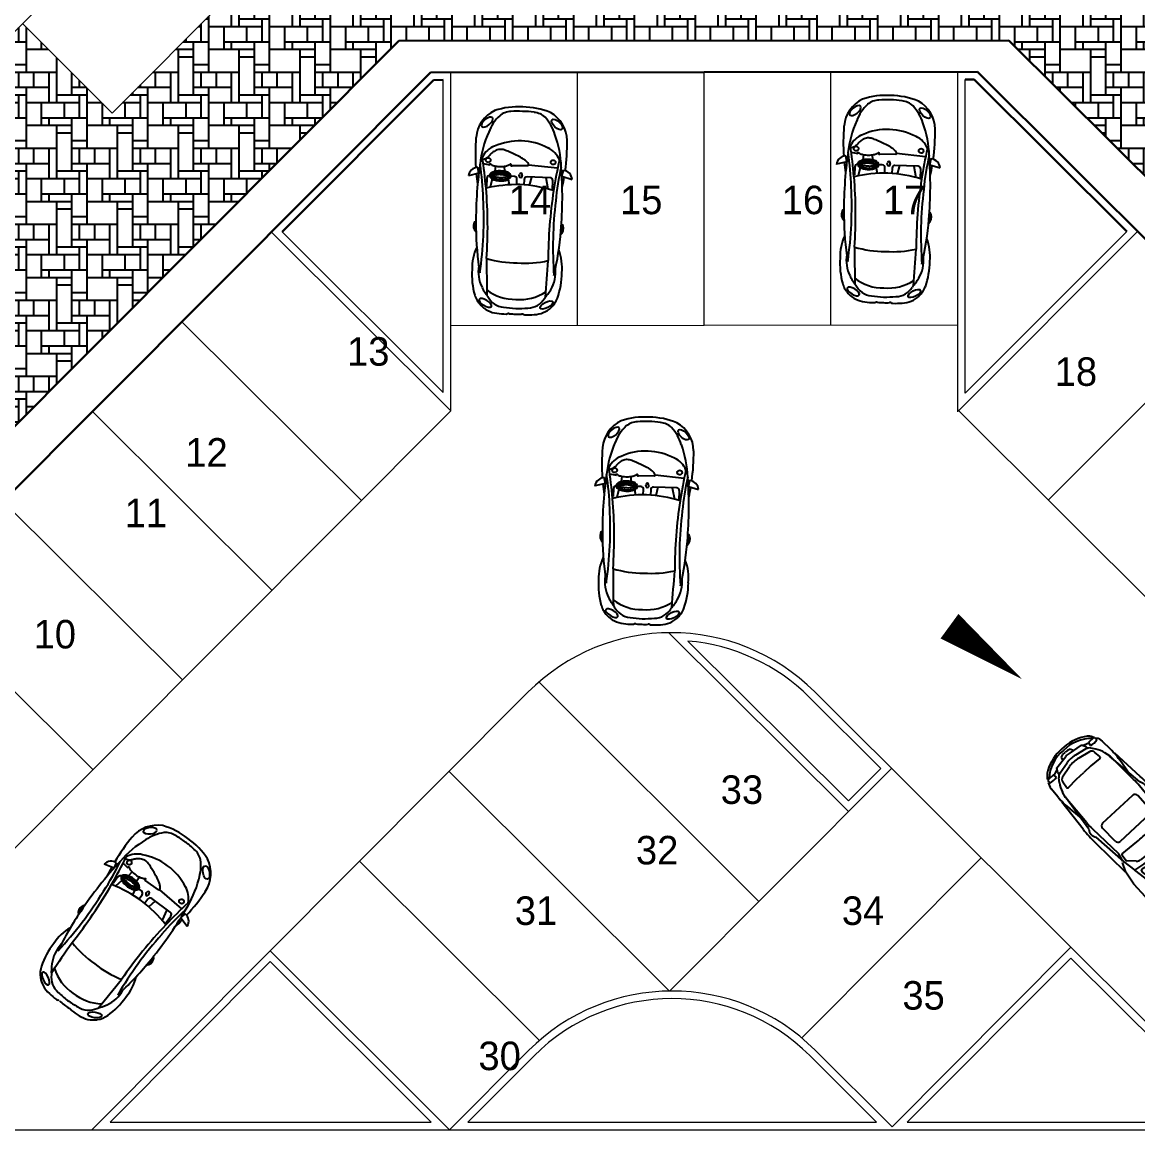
# Model space of a CAD drawing. Header units: millimetres. Extents: x 383 to 523, y 252 to 344.
# Drawn here: x 491.74 to 502.74, y 324.82 to 335.74 of the extents above; entities that cross this region are included whole.
import ezdxf

# ---------------------------------------------------------------- set-up
doc = ezdxf.new("R2010")
doc.units = ezdxf.units.MM
doc.header["$MEASUREMENT"] = 0
doc.linetypes.add('HIDDEN2', pattern=[4.7625, 3.175, -1.5875])
doc.layers.add('letreros', color=6, linetype='Continuous')
doc.layers.add('muebles', color=193, linetype='Continuous')
doc.layers.add('muros', color=5, linetype='Continuous', lineweight=30)
doc.layers.add('plantas', color=76, linetype='Continuous', lineweight=15)
pattern_1 = [(90, (0, 0.225), (-0.6, 4e-17), [0.075, -0.15, 0.3, -0.225]), (0, (0.375, 0.225), (0, 0.75), [0.45, -0.15]), (90, (0.075, 0.15), (-0.6, 4e-17), [0.075, -0.225, 0.075, -0.375]), (0, (0.075, 0.15), (0, 0.75), [0.15, -0.45]), (90, (0.825, -0.225), (-0.6, 4e-17), [0.525, -0.225]), (0, (0.225, 0.075), (0, 0.75), [0.15, -0.45]), (90, (0.375, 0), (-0.6, 4e-17), [0.6, -0.15]), (0, (0.225, 0), (0, 0.75), [0.45, -0.15]), (90, (0.675, -0.3), (-0.6, 4e-17), [0.525, -0.225]), (90, (0.525, 0.225), (-0.6, 4e-17), [0.225, -0.525]), (0, (0.525, 0.3), (0, 0.75), [0.45, -0.15]), (90, (0.75, 0.3), (-0.6, 4e-17), [0.15, -0.6]), (0, (0.375, 0.45), (0, 0.75), [0.525, -0.075]), (0, (0.225, 0.6), (0, 0.75), [0.375, -0.225]), (90, (0.45, 0.6), (-0.6, 4e-17), [0.15, -0.6]), (90, (0.3, 0.3), (-0.6, 4e-17), [0.225, -0.075, 0.15, -0.3]), (0, (0.075, 0.525), (0, 0.75), [0.3, -0.3])]

# ---------------------------------------------------------------- blocks, each defined once
blk = doc.blocks.new('newbp')
at = {"linetype": 'Continuous'}
for p, q in [((-0.912, 0.75), (-0.86, 0.936)), ((-0.912, 0.75), (-1.017, 0.773)), ((-1.002, 0.77), (-1.016, 0.74)), ((-0.877, 0.539), (-0.877, 0.119)), ((-0.877, 0.459), (-0.672, 0.505)), ((-0.652, 0.589), (-0.827, 0.589)), ((-0.892, 0.034), (-0.92, 0.028)), ((-0.876, 0.198), (-0.723, 0.166)), ((-0.827, 0.069), (-0.731, 0.069)), ((-0.892, -0.023), (-0.92, -0.017)), ((-0.91, -0.297), (-0.888, -0.197)), ((-0.899, -0.296), (-0.877, -0.196)), ((-0.822, -0.222), (-0.721, -0.2)), ((-0.877, -0.235), (-0.847, -0.228)), ((-1.064, -0.553), (-1.084, -0.679)), ((-0.904, -0.456), (-0.888, -0.536)), ((-0.893, -0.455), (-0.877, -0.535)), ((-0.869, -0.497), (-0.841, -0.503)), ((-0.817, -0.508), (-0.665, -0.54)), ((-0.912, -0.756), (-1.017, -0.779)), ((-1.002, -0.776), (-1.016, -0.747)), ((-0.912, -0.756), (-0.86, -0.943))]:
    blk.add_line(p, q, dxfattribs=at)
for p, q in [((-1.055, 0.668), (-1.093, 0.141)), ((-1.077, 0.127), (-1.07, -0.16)), ((-0.963, -0.288), (-1.054, -0.293)), ((-0.908, -0.286), (-0.939, -0.287)), ((-0.958, -0.463), (-1.055, -0.455)), ((-0.902, -0.467), (-0.933, -0.465))]:
    blk.add_line(p, q)
for points in [[(-0.731, -0.061), (-0.827, -0.061, 0.414214), (-0.877, -0.111), (-0.877, -0.172)], [(-0.877, -0.556, 0.414214), (-0.827, -0.606), (-0.68, -0.606)]]:
    blk.add_lwpolyline(points, format="xyb", dxfattribs=at)
for points in [[(-0.877, -0.196), (-0.877, -0.235)], [(-0.877, -0.513), (-0.877, -0.535)]]:
    blk.add_lwpolyline(points, dxfattribs=at)
for centre, radius, start, end in [((-1.528, 0.227), 0.596, 93.1042, 152.5294), ((-1.391, -2.848), 3.675, 84.0793, 92.6383), ((-0.845, 0.765), 0.172, 94.8358, 177.4105), ((0.039, 0.659), 0.154, 42.3185, 109.578), ((0.771, -0.039), 0.851, 85.5476, 113.8305), ((0.88, -0.576), 1.387, 72.3333, 91.7581), ((-0.943, -1.167), 1.905, 94.045, 112.2344), ((-1.049, 0.333), 0.394, 113.5432, 157.7315), ((0.434, 9.601), 9.056, 259.568, 263.1462), ((-0.295, -6.336), 7.112, 86.9826, 96.3138), ((-0.206, 5.111), 4.464, 258.7428, 266.7414), ((-1.391, -2.848), 3.675, 79.4187, 82.3204), ((2.043, -0.084), 2.778, 165.5534, 178.3371), ((0.347, 9.038), 8.487, 263.2731, 271.8915), ((0.142, 7.376), 6.748, 264.8845, 276.3963), ((-0.008, 0.773), 0.0318, 97.347, 181.047), ((-0.005, 0.782), 0.0102, 105.925, 249.0437), ((0.029, 0.665), 0.132, 87.1047, 105.925), ((0.04, 0.731), 0.0661, 63.2181, 93.6483), ((0.061, 0.773), 0.0191, 341.3047, 62.6447), ((-0.187, -4.943), 5.716, 79.1065, 87.3355), ((0.845, 0.056), 0.642, 61.3785, 96.9532), ((0.666, -0.272), 1.016, 50.3417, 61.3785), ((1.172, 0.342), 0.423, 44.6346, 72.3333), ((1.138, 0.302), 0.476, 3.7909, 45.1844), ((-0.825, 0.038), 1.316, 159.343, 181.797), ((-1.713, 0.186), 0.338, 138.9346, 176.4235), ((-1.416, -0.145), 0.781, 108.4873, 134.9605), ((-0.426, -0.003), 1.099, 153.8158, 180.034), ((-0.827, 0.539), 0.05, 90, 180), ((-1.267, 0.067), 1.956, 357.937, 14.4502), ((-1.575, -60.4), 60.995, 87.30608, 87.93042), ((0.503, 0.041), 0.848, 357.0193, 35.4395), ((1.145, 0.198), 0.355, 3.2978, 61.4623), ((-0.688, 0.035), 1.374, 172.7936, 181.5977), ((-12.519, -0.99), 14.07, 4.0226, 4.9268), ((0.197, 0.166), 1.425, 0.0094, 6.7284), ((-0.92, 0.006), 0.0224, 90, 270), ((-0.892, 0.006), 0.0281, 247.3801, 112.6199), ((-0.827, 0.119), 0.05, 180, 270), ((1.53, 0.182), 0.0938, 331.033, 350.1956), ((2.084, 0.13), 0.472, 179.1597, 182.63), ((0.778, 0.022), 0.839, 358.2457, 5.8814), ((-0.825, -0.045), 1.316, 178.203, 200.657), ((-0.688, -0.042), 1.374, 178.4023, 187.2064), ((-0.426, -0.004), 1.099, 179.966, 206.1842), ((2.043, 0.077), 2.778, 181.6629, 194.4466), ((-1.267, -0.074), 1.956, 345.5498, 2.063), ((0.503, -0.047), 0.848, 324.5605, 2.9807), ((-12.519, 0.984), 14.07, 355.0732, 355.9774), ((2.084, -0.137), 0.472, 177.37, 180.8403), ((1.53, -0.189), 0.0938, 9.8044, 28.967), ((0.778, -0.029), 0.839, 354.1186, 1.7543), ((0.197, -0.173), 1.425, 353.2716, 359.9906), ((-1.713, -0.193), 0.338, 183.5765, 221.0654), ((1.145, -0.204), 0.355, 298.5377, 356.7022), ((1.138, -0.308), 0.476, 314.8156, 356.2091), ((-1.528, -0.234), 0.596, 207.4706, 266.8958), ((-1.416, 0.138), 0.781, 225.0395, 251.5127), ((-0.943, 1.16), 1.905, 247.7656, 265.955), ((-1.049, -0.34), 0.394, 202.2685, 246.4568), ((0.347, -9.044), 8.487, 88.1085, 96.7269), ((-1.575, 60.394), 60.995, 272.06958, 272.69392), ((0.666, 0.266), 1.016, 298.6215, 309.6583), ((0.434, -9.608), 9.056, 96.8538, 100.432), ((-0.206, -5.118), 4.464, 93.2586, 101.2572), ((-0.295, 6.329), 7.112, 263.6862, 273.0174), ((-0.845, -0.772), 0.172, 182.5895, 265.1642), ((-1.391, 2.841), 3.675, 277.6796, 280.5813), ((0.142, -7.382), 6.748, 83.6037, 95.1155), ((-0.008, -0.779), 0.0318, 178.953, 262.653), ((-0.005, -0.789), 0.0102, 110.9563, 254.075), ((0.039, -0.666), 0.154, 250.422, 317.6815), ((0.029, -0.671), 0.132, 254.075, 272.8953), ((0.04, -0.737), 0.0661, 266.3517, 296.7819), ((0.061, -0.78), 0.0191, 297.3553, 18.6953), ((-0.187, 4.936), 5.716, 272.6645, 280.8935), ((0.771, 0.032), 0.851, 246.1695, 274.4524), ((0.845, -0.062), 0.642, 263.0468, 298.6215), ((0.88, 0.569), 1.387, 268.2419, 287.6667), ((1.172, -0.348), 0.423, 287.6667, 315.3654), ((-1.391, 2.841), 3.675, 267.3617, 275.9207)]:
    blk.add_arc(centre, radius, start, end, dxfattribs=at)
for centre, major_axis, ratio in [((-1.845, 0.63), (-0.083, -0.0937), 0.463754), ((1.432, 0.551), (-0.061, 0.112), 0.405921)]:
    blk.add_ellipse(centre, major_axis=major_axis, ratio=ratio, dxfattribs=at)
for centre in [(-1.157, 0.583), (-1.157, -0.595)]:
    blk.add_ellipse(centre, major_axis=(0, 0.0429), ratio=0.983266, start_param=4.712389, end_param=10.995574)
at = {"linetype": 'Continuous', "extrusion": (0, 0, -1)}
for centre, major_axis, ratio in [((-1.845, -0.637), (-0.083, 0.0937), 0.463754), ((1.432, -0.557), (-0.061, -0.112), 0.405921)]:
    blk.add_ellipse(centre, major_axis=major_axis, ratio=ratio, dxfattribs=at)
for points, knots in [([(-1.077, 0.127), (-1.08, 0.133), (-1.1, 0.15), (-1.144, 0.115), (-1.18, 0.072), (-1.223, -0.001), (-1.273, -0.105), (-1.318, -0.221), (-1.36, -0.328), (-1.36, -0.418), (-1.323, -0.493), (-1.275, -0.55), (-1.223, -0.585), (-1.193, -0.622), (-1.178, -0.647), (-1.165, -0.693)], [0, 0, 0, 0, 0.527288, 1.647451, 3.487558, 5.099073, 7.968657, 12.238313, 14.475187, 16.613757, 18.744202, 20.639343, 22.223389, 23.452731, 24.286529, 24.286529, 24.286529, 24.286529]), ([(-1.064, -0.553), (-1.068, -0.556), (-1.074, -0.561), (-1.09, -0.565), (-1.091, -0.555), (-1.09, -0.549), (-1.084, -0.542), (-1.074, -0.534), (-1.065, -0.513), (-1.054, -0.475), (-1.047, -0.407), (-1.047, -0.336), (-1.059, -0.269), (-1.08, -0.228), (-1.088, -0.195), (-1.105, -0.188), (-1.099, -0.183), (-1.093, -0.18), (-1.084, -0.181), (-1.077, -0.178), (-1.065, -0.181), (-1.07, -0.166), (-1.07, -0.16)], [0, 0, 0, 0, 0.0138597, 0.0278304, 0.0329137, 0.0379971, 0.0465756, 0.0592704, 0.0762214, 0.1105991, 0.1789801, 0.2766959, 0.3173629, 0.3800771, 0.4110544, 0.4160421, 0.4210284, 0.4277212, 0.4387433, 0.4448131, 0.4508005, 0.4694463, 0.4694463, 0.4694463, 0.4694463]), ([(-0.963, -0.295), (-0.965, -0.308), (-0.954, -0.235), (-0.937, -0.215), (-0.911, -0.179), (-0.882, -0.17), (-0.85, -0.176), (-0.829, -0.211), (-0.799, -0.257), (-0.788, -0.322), (-0.788, -0.395), (-0.797, -0.462), (-0.818, -0.517), (-0.844, -0.55), (-0.872, -0.561), (-0.892, -0.557), (-0.911, -0.55), (-0.925, -0.529), (-0.95, -0.494), (-0.965, -0.414), (-0.974, -0.382), (-0.961, -0.282), (-0.963, -0.295)], [0, 0, 0, 0, 0.03969, 0.089634, 0.13125, 0.1542862, 0.1797268, 0.2207266, 0.2680991, 0.3447665, 0.4095645, 0.4843001, 0.541515, 0.5817687, 0.6060665, 0.6262474, 0.6436722, 0.6634686, 0.6988791, 0.7758465, 0.8696394, 0.907731, 0.907731, 0.907731, 0.907731]), ([(-0.938, -0.293), (-0.938, -0.289), (-0.937, -0.284), (-0.935, -0.274), (-0.934, -0.268), (-0.93, -0.253), (-0.928, -0.246), (-0.924, -0.237), (-0.922, -0.235), (-0.918, -0.229), (-0.916, -0.227), (-0.91, -0.219), (-0.906, -0.213), (-0.899, -0.206), (-0.896, -0.203), (-0.892, -0.2), (-0.89, -0.199), (-0.886, -0.197), (-0.884, -0.197), (-0.879, -0.196), (-0.875, -0.196), (-0.871, -0.198), (-0.87, -0.198), (-0.867, -0.199), (-0.865, -0.201), (-0.861, -0.206), (-0.858, -0.209), (-0.853, -0.218), (-0.85, -0.223), (-0.844, -0.232), (-0.841, -0.237), (-0.835, -0.247), (-0.832, -0.253), (-0.827, -0.264), (-0.824, -0.27), (-0.82, -0.282), (-0.819, -0.289), (-0.815, -0.309), (-0.814, -0.323), (-0.812, -0.352), (-0.812, -0.366), (-0.814, -0.41), (-0.818, -0.438), (-0.829, -0.476), (-0.833, -0.486), (-0.84, -0.501), (-0.843, -0.506), (-0.849, -0.516), (-0.852, -0.52), (-0.858, -0.527), (-0.861, -0.529), (-0.867, -0.533), (-0.871, -0.534), (-0.874, -0.535), (-0.875, -0.535), (-0.879, -0.535), (-0.881, -0.534), (-0.885, -0.533), (-0.888, -0.532), (-0.892, -0.531), (-0.894, -0.53), (-0.895, -0.529), (-0.895, -0.529), (-0.896, -0.529), (-0.897, -0.528), (-0.899, -0.526), (-0.9, -0.523), (-0.904, -0.518), (-0.905, -0.516), (-0.908, -0.511), (-0.91, -0.509), (-0.914, -0.503), (-0.917, -0.498), (-0.921, -0.49), (-0.923, -0.486), (-0.926, -0.476), (-0.928, -0.471), (-0.933, -0.456), (-0.935, -0.445), (-0.938, -0.429), (-0.94, -0.423), (-0.942, -0.413), (-0.943, -0.408), (-0.945, -0.395), (-0.946, -0.387), (-0.946, -0.369), (-0.945, -0.363), (-0.945, -0.351), (-0.944, -0.345), (-0.942, -0.326), (-0.94, -0.309), (-0.939, -0.298), (-0.939, -0.296), (-0.938, -0.295), (-0.938, -0.294), (-0.938, -0.293), (-0.938, -0.293), (-0.938, -0.293)], [0.497033, 0.497033, 0.497033, 0.497033, 0.723444, 0.723444, 0.974636, 0.974636, 1.50964, 1.50964, 2.044645, 2.044645, 2.271061, 2.271061, 2.862376, 2.862376, 3.217654, 3.217654, 3.537253, 3.537253, 3.856852, 3.856852, 4.368613, 4.368613, 4.584627, 4.584627, 4.99269, 4.99269, 5.400753, 5.400753, 5.808816, 5.808816, 6.216879, 6.216879, 6.778716, 6.778716, 7.350371, 7.350371, 7.922025, 7.922025, 9.065335, 9.065335, 10.208644, 10.208644, 12.495263, 12.495263, 13.409896, 13.409896, 13.929088, 13.929088, 14.44828, 14.44828, 14.909885, 14.909885, 15.371489, 15.371489, 15.62524, 15.62524, 15.87899, 15.87899, 16.120875, 16.120875, 16.36276, 16.36276, 16.51635, 16.51635, 16.669941, 16.669941, 16.921521, 16.921521, 17.136676, 17.136676, 17.351831, 17.351831, 17.782142, 17.782142, 18.204974, 18.204974, 18.627807, 18.627807, 19.473473, 19.473473, 19.978923, 19.978923, 20.484372, 20.484372, 21.475119, 21.475119, 21.859144, 21.859144, 22.162884, 22.162884, 22.770362, 22.770362, 22.900493, 22.900493, 22.951221, 22.951221, 22.964298, 22.964298, 22.964298, 22.964298]), ([(-0.904, -0.456), (-0.906, -0.449), (-0.907, -0.442), (-0.91, -0.43), (-0.911, -0.424), (-0.913, -0.414), (-0.914, -0.409), (-0.917, -0.396), (-0.918, -0.388), (-0.917, -0.37), (-0.917, -0.364), (-0.916, -0.352), (-0.916, -0.346), (-0.914, -0.326), (-0.912, -0.31), (-0.91, -0.299), (-0.91, -0.298), (-0.91, -0.297)], [18.939067, 18.939067, 18.939067, 18.939067, 19.473473, 19.473473, 19.978923, 19.978923, 20.484372, 20.484372, 21.475119, 21.475119, 21.859144, 21.859144, 22.162884, 22.162884, 22.770362, 22.770362, 22.871566, 22.871566, 22.871566, 22.871566]), ([(-0.893, -0.455), (-0.895, -0.448), (-0.896, -0.442), (-0.899, -0.429), (-0.9, -0.423), (-0.902, -0.413), (-0.903, -0.408), (-0.906, -0.395), (-0.907, -0.387), (-0.906, -0.369), (-0.906, -0.363), (-0.905, -0.351), (-0.905, -0.345), (-0.903, -0.326), (-0.901, -0.309), (-0.899, -0.298), (-0.899, -0.297), (-0.899, -0.296)], [18.939067, 18.939067, 18.939067, 18.939067, 19.473473, 19.473473, 19.978923, 19.978923, 20.484372, 20.484372, 21.475119, 21.475119, 21.859144, 21.859144, 22.162884, 22.162884, 22.770362, 22.770362, 22.871566, 22.871566, 22.871566, 22.871566]), ([(-0.883, -0.222), (-0.882, -0.225), (-0.88, -0.227), (-0.875, -0.234), (-0.873, -0.239), (-0.867, -0.249), (-0.863, -0.255), (-0.858, -0.266), (-0.856, -0.272), (-0.852, -0.284), (-0.85, -0.291), (-0.847, -0.311), (-0.845, -0.325), (-0.844, -0.354), (-0.844, -0.368), (-0.846, -0.412), (-0.85, -0.44), (-0.86, -0.478), (-0.864, -0.488), (-0.871, -0.503), (-0.874, -0.508), (-0.878, -0.515), (-0.88, -0.517), (-0.881, -0.518)], [5.596292, 5.596292, 5.596292, 5.596292, 5.808816, 5.808816, 6.216879, 6.216879, 6.778716, 6.778716, 7.350371, 7.350371, 7.922025, 7.922025, 9.065335, 9.065335, 10.208644, 10.208644, 12.495263, 12.495263, 13.409896, 13.409896, 13.929088, 13.929088, 14.118229, 14.118229, 14.118229, 14.118229])]:
    blk.add_open_spline(points, degree=3, knots=knots)
blk = doc.blocks.new('CAR0015')
for p, q in [((-1.154, 0.691), (-1.374, 0.679)), ((-0.278, 0.679), (-1.062, 0.584)), ((-0.354, 0.759), (-1.035, 0.703)), ((-0.578, 0.64), (-0.827, 0.677)), ((0.664, 0.602), (-0.064, 0.68)), ((0.841, 0.724), (0.009, 0.765)), ((1.751, 0.675), (1.757, 0.648)), ((-1.526, 0.458), (-1.576, 0.332)), ((-1.548, 0.603), (-1.575, 0.592)), ((-1.544, 0.469), (-1.544, 0.603)), ((-1.472, 0.447), (-1.534, 0.458)), ((-1.533, 0.615), (-1.469, 0.619)), ((-1.496, 0.625), (-1.525, 0.613)), ((-1.348, 0.478), (-1.431, 0.42)), ((-1.052, 0.591), (-1.173, 0.559)), ((-0.402, 0.621), (-1.052, 0.591)), ((0.481, 0.576), (-0.227, 0.619)), ((0.251, 0.456), (-0.108, 0.467)), ((0.647, 0.614), (0.481, 0.576)), ((0.528, 0.524), (0.551, 0.15)), ((0.673, 0.557), (0.549, 0.548)), ((0.658, 0.606), (0.936, 0.559)), ((0.823, 0.419), (0.691, 0.551)), ((1.626, 0.612), (1.465, 0.578)), ((1.465, 0.564), (1.631, 0.52)), ((1.637, 0.581), (1.626, 0.612)), ((1.631, 0.52), (1.639, 0.555)), ((1.784, 0.497), (1.835, 0.509)), ((1.835, 0.509), (1.824, 0.64)), ((1.871, 0.536), (1.824, 0.616)), ((1.914, 0.35), (1.871, 0.536)), ((-1.6, 0.318), (-1.646, 0.032)), ((-1.514, 0.37), (-1.6, 0.318)), ((-1.486, 0.336), (-1.535, 0.099)), ((-1.47, 0.378), (-1.514, 0.37)), ((-1.392, 0.352), (-1.448, 0.112)), ((-1.184, 0.438), (-1.313, 0.423)), ((-1.158, 0.414), (-1.17, 0.182)), ((-0.178, -0.42), (-0.179, 0.398)), ((0.318, 0.388), (0.319, -0.409)), ((0.883, 0.12), (0.862, 0.335)), ((1.79, 0.43), (1.794, 0.385)), ((1.946, 0.195), (1.914, 0.35)), ((-1.713, 0.047), (-1.716, -0.012)), ((-1.691, 0.103), (-1.713, 0.047)), ((-1.632, 0.128), (-1.691, 0.103)), ((-1.17, 0.182), (-1.17, -0.011)), ((1.954, 0.052), (1.946, 0.195)), ((-1.713, -0.072), (-1.716, -0.013)), ((-1.691, -0.128), (-1.713, -0.072)), ((-1.631, -0.153), (-1.691, -0.128)), ((-1.599, -0.343), (-1.646, -0.057)), ((-1.486, -0.36), (-1.535, -0.124)), ((-1.391, -0.377), (-1.447, -0.137)), ((-1.17, -0.206), (-1.17, -0.014)), ((-1.157, -0.438), (-1.17, -0.206)), ((0.529, -0.544), (0.551, -0.17)), ((0.883, -0.14), (0.863, -0.355)), ((1.946, -0.213), (1.915, -0.368)), ((1.954, -0.07), (1.946, -0.213)), ((-1.513, -0.395), (-1.599, -0.343)), ((-1.525, -0.482), (-1.575, -0.357)), ((-1.469, -0.403), (-1.513, -0.395)), ((0.823, -0.439), (0.693, -0.571)), ((1.791, -0.449), (1.794, -0.404)), ((1.915, -0.368), (1.873, -0.555)), ((-1.547, -0.628), (-1.574, -0.617)), ((-1.543, -0.494), (-1.543, -0.628)), ((-1.471, -0.472), (-1.533, -0.483)), ((-1.532, -0.639), (-1.468, -0.644)), ((-1.495, -0.65), (-1.524, -0.638)), ((-1.347, -0.502), (-1.43, -0.445)), ((-1.183, -0.462), (-1.313, -0.447)), ((-1.051, -0.615), (-1.172, -0.583)), ((-0.277, -0.701), (-1.061, -0.608)), ((-0.401, -0.643), (-1.051, -0.615)), ((0.483, -0.596), (-0.226, -0.641)), ((0.252, -0.478), (-0.107, -0.489)), ((0.666, -0.623), (-0.063, -0.702)), ((0.648, -0.634), (0.483, -0.596)), ((0.675, -0.578), (0.551, -0.569)), ((0.659, -0.626), (0.937, -0.579)), ((1.466, -0.583), (1.632, -0.539)), ((1.627, -0.63), (1.467, -0.597)), ((1.638, -0.599), (1.627, -0.63)), ((1.632, -0.539), (1.64, -0.574)), ((1.785, -0.516), (1.836, -0.527)), ((1.836, -0.527), (1.826, -0.658)), ((1.873, -0.555), (1.826, -0.634)), ((-1.152, -0.715), (-1.373, -0.704)), ((-0.352, -0.782), (-1.033, -0.727)), ((-0.577, -0.663), (-0.825, -0.7)), ((0.843, -0.744), (0.01, -0.787)), ((1.752, -0.694), (1.759, -0.666))]:
    blk.add_line(p, q)
for points in [[(1.998, 0), (1.993, 0.155), (1.94, 0.445), (1.913, 0.545), (1.866, 0.636), (1.61, 0.743), (1.468, 0.762), (1.128, 0.762), (0.846, 0.718), (0.658, 0.638)], [(1.923, -0.004), (1.897, 0.242), (1.849, 0.342), (1.744, 0.409), (1.585, 0.461), (1.183, 0.517), (0.936, 0.559), (0.97, 0.346), (0.988, 0.122), (0.996, -0.01)], [(1.846, 0.323), (1.067, 0.475), (1.024, 0.459), (1.016, 0.427), (1.101, 0.081), (1.163, 0.03), (1.9, 0.005)], [(1.998, -0.018), (1.993, -0.173), (1.941, -0.463), (1.915, -0.563), (1.868, -0.654), (1.611, -0.762), (1.47, -0.782), (1.13, -0.782), (0.847, -0.738), (0.659, -0.658)], [(1.923, -0.015), (1.898, -0.26), (1.85, -0.36), (1.745, -0.427), (1.586, -0.479), (1.184, -0.537), (0.937, -0.579), (0.971, -0.366), (0.988, -0.141), (0.996, -0.01)], [(1.846, -0.342), (1.068, -0.495), (1.025, -0.478), (1.017, -0.447), (1.102, -0.1), (1.163, -0.049), (1.9, -0.023)]]:
    blk.add_lwpolyline(points)
for centre, radius, start, end in [((-1.361, 0.423), 0.257, 92.9306, 122.783), ((-1.064, -0.958), 1.652, 81.7454, 93.1132), ((-0.127, -1.984), 2.753, 87.1678, 94.7177), ((-0.17, 0.527), 0.186, 55.336, 125.4638), ((-0.896, 0.017), 0.914, 149.6553, 182.0435), ((-1.001, 0.039), 0.765, 135.5935, 183.8679), ((-1.345, 0.28), 0.393, 133.7293, 149.6553), ((-1.521, 0.465), 0.138, 112.9116, 133.7293), ((-1.533, 0.603), 0.0115, 93.7825, 180.113), ((-1.532, 0.469), 0.0115, 180.113, 260.5053), ((-1.788, 0.539), 0.329, 343.7595, 14.0169), ((-1.032, 0.027), 0.551, 104.8579, 125.0429), ((-0.328, -1.029), 1.652, 86.4893, 92.5638), ((-0.11, 0.398), 0.0688, 88.2929, 180.1885), ((0.249, 0.388), 0.0688, 0.1141, 88.2929), ((0.551, 0.525), 0.0229, 94.3979, 183.3874), ((0.675, 0.535), 0.0229, 44.8083, 94.3979), ((1.467, 0.571), 0.00688, 102.0005, 255.153), ((1.594, 0.565), 0.0459, 347.5746, 20.1342), ((0.417, 0.334), 1.376, 4.0319, 13.1964), ((-1.351, 0.308), 0.138, 125.0429, 168.3436), ((-1.303, 0.332), 0.0918, 96.737, 166.9903), ((-1.181, 0.415), 0.0229, 356.9979, 96.737), ((0.725, 0.322), 0.138, 5.4916, 44.8083), ((-1.375, -0.012), 0.275, 170.7246, 189.3883), ((-0.996, -0.012), 0.551, 168.3436, 191.7694), ((-0.911, -0.012), 0.551, 166.9903, 193.1226), ((-2.197, -0.013), 2.753, 356.7256, 3.3874), ((-0.487, -0.011), 1.376, 354.6214, 5.4916), ((0.854, -0.01), 1.101, 356.8942, 3.2188), ((-0.895, -0.041), 0.914, 178.0694, 210.4577), ((-1.001, -0.063), 0.765, 176.2451, 224.5195), ((-1.351, -0.332), 0.138, 191.7694, 235.07), ((-1.302, -0.356), 0.0918, 193.1226, 263.376), ((-1.18, -0.439), 0.0229, 263.376, 3.115), ((-0.109, -0.42), 0.0688, 179.9245, 271.8201), ((0.25, -0.409), 0.0688, 271.8201, 359.9989), ((0.726, -0.342), 0.138, 315.3046, 354.6214), ((-1.344, -0.305), 0.393, 210.4577, 226.3836), ((-1.52, -0.49), 0.138, 226.3836, 247.2014), ((-1.532, -0.494), 0.0115, 99.6077, 180), ((-1.532, -0.628), 0.0115, 180, 266.3304), ((-1.787, -0.565), 0.329, 346.0961, 16.3535), ((-1.032, -0.051), 0.551, 235.07, 255.2551), ((-0.33, 1.007), 1.652, 267.5491, 273.6237), ((0.552, -0.546), 0.0229, 176.7256, 265.7151), ((0.676, -0.555), 0.0229, 265.7151, 315.3046), ((1.468, -0.59), 0.00688, 104.96, 258.1125), ((1.595, -0.584), 0.0459, 339.9787, 12.5384), ((0.418, -0.355), 1.376, 346.9166, 356.0811), ((-1.36, -0.447), 0.257, 237.3299, 267.1824), ((-1.066, 0.934), 1.652, 266.9998, 278.3676), ((-0.131, 1.962), 2.753, 265.3952, 272.9452), ((-0.169, -0.549), 0.186, 234.6492, 304.7769)]:
    blk.add_arc(centre, radius, start, end)

msp = doc.modelspace()

# ---------------------------------------------------------------- hatches: boundary and pattern name
at = {"layer": 'muebles'}
h = msp.add_hatch(dxfattribs=at)
h.set_pattern_fill('CS23', color=256, scale=0.015, style=0)
h.set_pattern_definition(pattern_1)
h.paths.add_polyline_path([(495.45, 335.558), (499.208, 335.562), (499.208, 336.617), (494.388, 336.617), (492.622, 334.847), (491.737, 335.729), (490.855, 334.844), (489.969, 335.727), (489.087, 334.841), (488.202, 335.724), (488.202, 333.921, -0.761575), (491.265, 331.36)])
h = msp.add_hatch(dxfattribs=at)
h.set_pattern_fill('CS23', color=256, scale=0.015, style=0)
h.set_pattern_definition(pattern_1)
h.paths.add_polyline_path([(502.536, 336.617), (499.208, 336.617), (499.208, 335.562), (501.468, 335.564), (507.134, 329.915), (507.354, 333.654), (506.431, 332.734)])

# ---------------------------------------------------------------- linework, layer by layer
at = {"layer": 'letreros', "linetype": 'Continuous'}
msp.add_lwpolyline([(494.833, 329.586, 0, 0, -0.308809), (500.882, 329.783, 0.3, 0, 0), (501.6, 329.259, 0, 0, 0)], format="xyseb", dxfattribs=at)
at = {"layer": 'muros', "lineweight": 18}
for p, q in [((493.502, 337.5), (490.855, 334.844)), ((494.388, 336.617), (492.622, 334.847)), ((491.737, 335.729), (492.622, 334.847)), ((495.888, 335.248), (495.888, 335.248)), ((495.888, 332.089), (495.888, 335.173)), ((495.963, 331.908), (495.963, 335.248)), ((497.213, 332.749), (497.213, 335.249)), ((498.463, 332.75), (498.463, 335.25)), ((499.713, 332.751), (499.713, 335.251)), ((500.963, 331.9), (500.963, 335.252)), ((501.038, 332.082), (501.038, 335.177)), ((495.963, 331.908), (494.192, 333.674)), ((495.888, 332.089), (494.298, 333.674)), ((500.971, 331.908), (502.736, 333.679)), ((501.038, 332.082), (502.63, 333.679)), ((495.08, 331.023), (493.31, 332.788)), ((500.963, 332.752), (495.963, 332.748)), ((501.856, 331.026), (503.621, 332.796)), ((495.963, 331.908), (489.102, 325.027)), ((494.198, 330.138), (492.427, 331.903)), ((507.672, 325.227), (500.963, 331.917)), ((493.315, 329.253), (491.545, 331.018)), ((492.432, 328.368), (490.662, 330.133)), ((499.885, 327.954), (498.114, 329.719)), ((499.885, 328.06), (498.302, 329.637)), ((499.002, 327.068), (496.828, 329.236)), ((496.724, 329.131), (492.421, 324.815)), ((503.886, 324.815), (499.552, 329.135)), ((500.204, 328.38), (499.499, 329.082)), ((498.12, 326.183), (495.946, 328.351)), ((498.12, 326.183), (500.31, 328.38)), ((499.885, 328.06), (500.204, 328.38)), ((496.834, 325.7), (495.063, 327.465)), ((499.424, 325.721), (501.195, 327.497)), ((495.951, 324.815), (494.181, 326.58)), ((500.315, 324.844), (502.08, 326.615)), ((494.181, 326.474), (492.601, 324.89)), ((495.77, 324.89), (494.181, 326.474)), ((500.466, 324.89), (502.08, 326.509)), ((503.704, 324.89), (502.08, 326.509)), ((496.729, 325.595), (495.951, 324.815)), ((500.315, 324.844), (499.558, 325.6)), ((496.782, 325.542), (496.132, 324.89)), ((500.163, 324.89), (499.505, 325.547)), ((489.006, 324.815), (507.571, 324.815)), ((492.601, 324.89), (495.77, 324.89)), ((496.132, 324.89), (500.163, 324.89)), ((500.466, 324.89), (503.704, 324.89))]:
    msp.add_line(p, q, dxfattribs=at)
at = {"layer": 'muros'}
for p, q in [((495.45, 335.558), (486.717, 326.799)), ((495.45, 335.558), (501.468, 335.564)), ((510.059, 326.999), (501.468, 335.564)), ((495.761, 335.247), (487.339, 326.799)), ((495.793, 335.172), (494.298, 333.674)), ((501.158, 335.252), (495.761, 335.247)), ((495.888, 335.173), (495.793, 335.172)), ((501.127, 335.177), (501.038, 335.177)), ((502.63, 333.679), (501.127, 335.177)), ((509.437, 326.998), (501.158, 335.252))]:
    msp.add_line(p, q, dxfattribs=at)
at = {"layer": 'muros', "lineweight": 18}
for centre, radius, end in [((498.14, 327.719), 2, 135.0863), ((498.14, 327.719), 1.925, 85.1648), ((498.145, 324.183), 2, 135.0863), ((498.145, 324.183), 1.925, 135.0863)]:
    msp.add_arc(centre, radius, 45.0863, end, dxfattribs=at)
at = {"layer": 'plantas', "linetype": 'Continuous'}
msp.add_point((493.563, 327.487), dxfattribs=at)

# ---------------------------------------------------------------- block references
at = {"layer": 'muebles'}
for name, p, xscale, yscale, zscale, rotation in [('newbp', (500.263, 333.855), 0.544314049999997, 0.544314049999997, 0.54431405, 267.9977201372107), ('newbp', (496.633, 333.742), 0.544314049999997, 0.544314049999997, 0.54431405, 267.9977201372107), ('newbp', (497.881, 330.681), 0.544314049999997, 0.544314049999997, 0.54431405, 267.9977201372107), ('CAR0015', (502.606, 327.915), 0.4979421134313725, 0.4979421134313725, 0.497942113431387, 312.7177653652583), ('newbp', (492.675, 326.752), 0.544314049999997, 0.544314049999997, 0.54431405, 233.346030833642)]:
    msp.add_blockref(name, p, dxfattribs=dict(at, xscale=xscale, yscale=yscale, zscale=zscale, rotation=rotation))

# ---------------------------------------------------------------- texts
at = {"layer": 'letreros', "linetype": 'HIDDEN2', "ltscale": 0.01, "char_height": 0.2813, "width": 3.7589, "attachment_point": 1}
for s, insert in [('14', (496.534, 334.13)), ('15', (497.632, 334.13)), ('16', (499.227, 334.13)), ('17', (500.225, 334.13)), ('13', (494.939, 332.635)), ('18', (501.92, 332.436)), ('12', (493.343, 331.639)), ('11', (492.745, 331.041)), ('10', (491.847, 329.845)), ('33', (498.625, 328.311)), ('32', (497.789, 327.714)), ('31', (496.594, 327.117)), ('34', (499.82, 327.117)), ('35', (500.417, 326.281)), ('30', (496.235, 325.684))]:
    msp.add_mtext(s, dxfattribs=dict(at, insert=insert))

doc.saveas('drawing.dxf')
